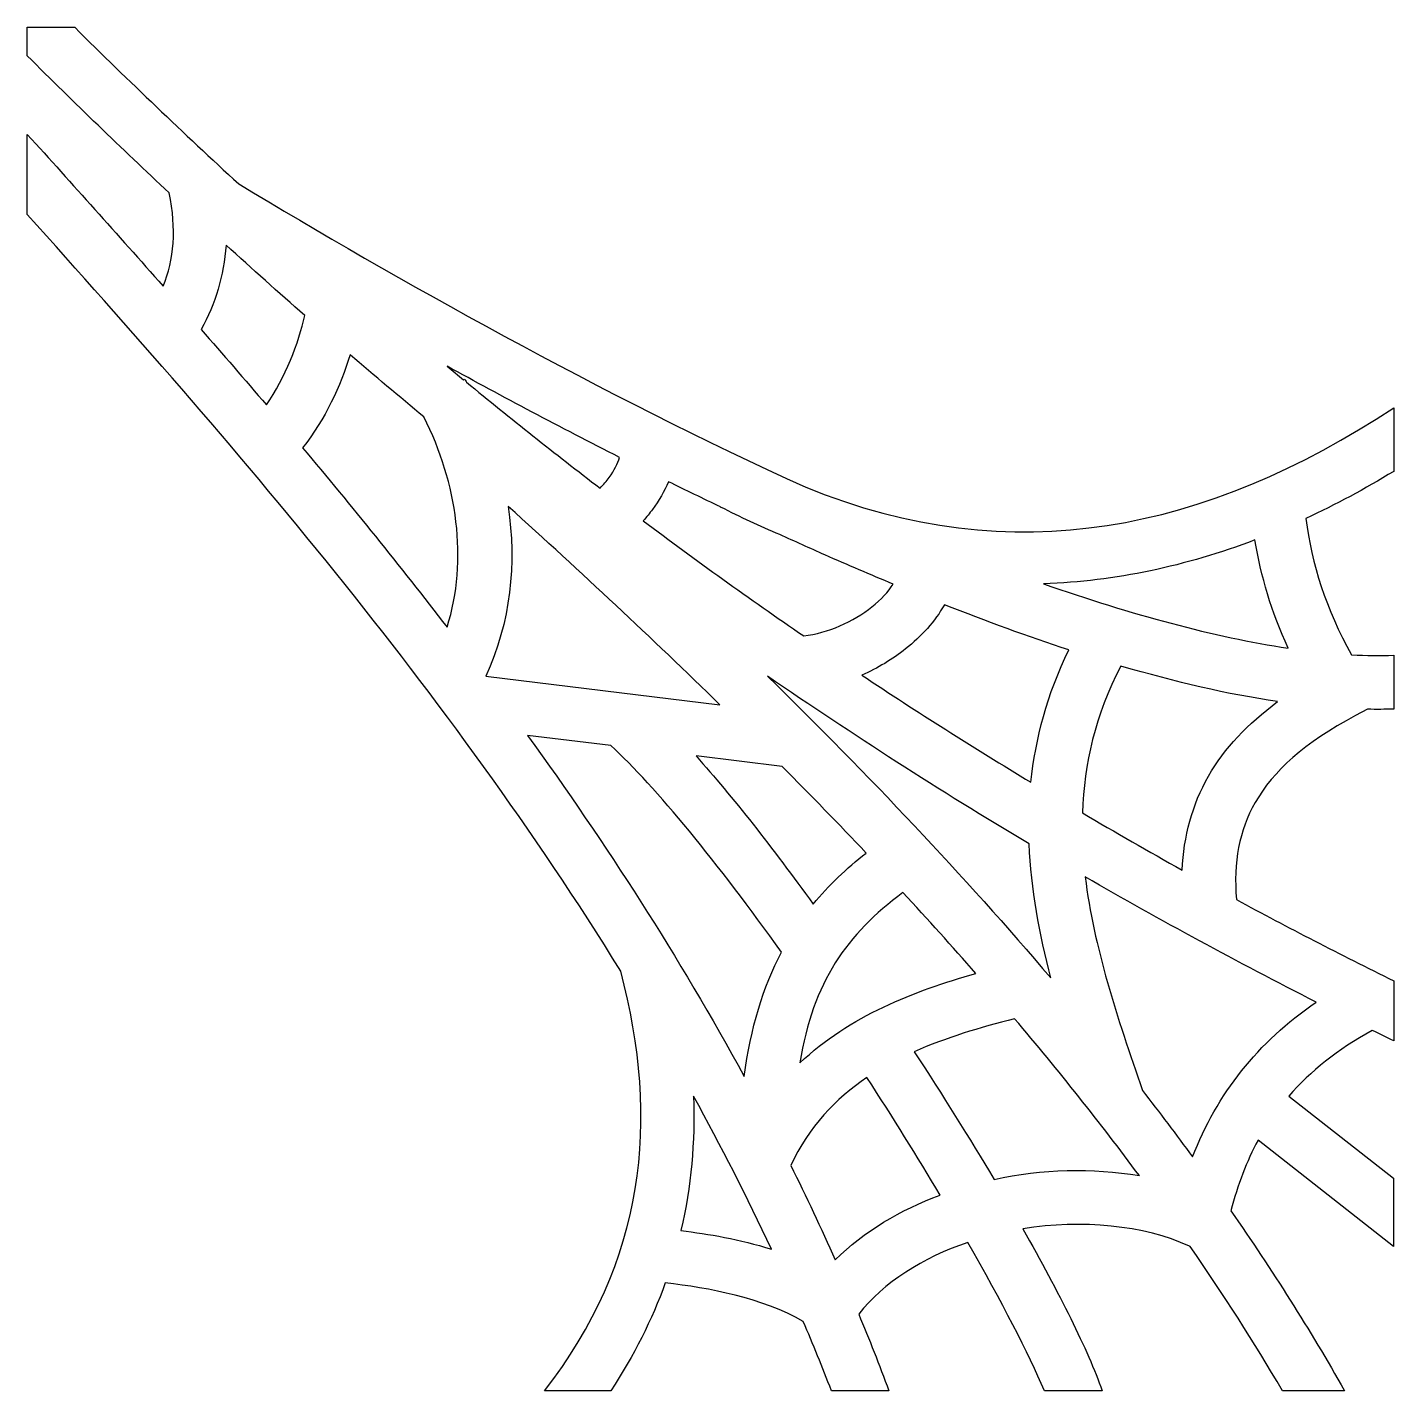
# Model space of a CAD drawing. Header units: centimetres. Extents: x -9.9 to 10.1, y -9.9 to 10.1.
import ezdxf

# ---------------------------------------------------------------- set-up
doc = ezdxf.new("R2010")
doc.units = ezdxf.units.CM
doc.header["$MEASUREMENT"] = 0
doc.layers.add('Layer 1', color=7, linetype='Continuous')

msp = doc.modelspace()

# ---------------------------------------------------------------- linework, layer by layer
at = {"layer": 'Layer 1'}
for points, knots in [([(-9.891, 10.05048), (-9.891, 10.05048), (-9.891, 9.63141), (-9.891, 9.63141), (-9.891, 9.63141), (-9.20063, 8.94395), (-8.50798, 8.27369), (-7.81035, 7.62186), (-7.81035, 7.62186), (-7.70185, 7.08772), (-7.73761, 6.64542), (-7.89991, 6.25402), (-7.89991, 6.25402), (-8.57122, 7.01431), (-9.23706, 7.75562), (-9.89108, 8.47973), (-9.89108, 8.47973), (-9.89108, 8.47973), (-9.891, 7.30295), (-9.891, 7.30295), (-9.891, 7.30295), (-6.90213, 3.98096), (-3.7287, 0.31972), (-1.18993, -3.7938), (-1.18993, -3.7938), (-0.60801, -5.99653), (-0.83121, -8.05572), (-2.30738, -9.94762), (-2.30738, -9.94762), (-2.30738, -9.94762), (-1.33618, -9.94763), (-1.33618, -9.94763), (-1.33618, -9.94763), (-0.99534, -9.43529), (-0.73158, -8.90705), (-0.5376, -8.3676), (-0.5376, -8.3676), (0.10407, -8.44013), (0.88704, -8.58569), (1.48773, -8.93168), (1.48773, -8.93168), (1.63009, -9.26751), (1.7673, -9.60637), (1.89887, -9.94763), (1.89887, -9.94763), (1.89887, -9.94763), (2.74223, -9.94763), (2.74223, -9.94763), (2.74223, -9.94763), (2.60118, -9.56947), (2.45389, -9.19476), (2.29947, -8.8236), (2.29947, -8.8236), (2.66464, -8.36144), (3.23889, -7.99812), (3.89932, -7.77202), (3.89932, -7.77202), (4.39648, -8.64076), (4.79358, -9.40847), (5.022, -9.94763), (5.022, -9.94763), (5.022, -9.94763), (5.87062, -9.94763), (5.87062, -9.94763), (5.87062, -9.94763), (5.65628, -9.34699), (5.24038, -8.51527), (4.70569, -7.57307), (4.70569, -7.57307), (5.5719, -7.43463), (6.47674, -7.52019), (7.14878, -7.82734), (7.14878, -7.82734), (7.14878, -7.82734), (7.16202, -7.83396), (7.16202, -7.83396), (7.16202, -7.83396), (7.64526, -8.53281), (8.09646, -9.23689), (8.51266, -9.94767), (8.51266, -9.94767), (8.51266, -9.94767), (9.42193, -9.94768), (9.42193, -9.94768), (9.42193, -9.94768), (8.9179, -9.05625), (8.36069, -8.17776), (7.75764, -7.30957), (7.75764, -7.30957), (7.85825, -6.92584), (7.98805, -6.5831), (8.15554, -6.2738), (8.15554, -6.2738), (8.15554, -6.2738), (10.14401, -7.83275), (10.14401, -7.83275), (10.14401, -7.83275), (10.14401, -7.83275), (10.14401, -6.83121), (10.14401, -6.83121), (10.14401, -6.83121), (10.14401, -6.83121), (8.60488, -5.62546), (8.60488, -5.62546), (8.60488, -5.62546), (8.92177, -5.26079), (9.32216, -4.94706), (9.83041, -4.66217), (9.83041, -4.66217), (9.93456, -4.71361), (10.03939, -4.76422), (10.14406, -4.81503), (10.14406, -4.81503), (10.14406, -4.81503), (10.14406, -3.93612), (10.14406, -3.93612), (10.14406, -3.93612), (9.36218, -3.54936), (8.59397, -3.15251), (7.83798, -2.74487), (7.83798, -2.74487), (7.79353, -2.18986), (7.87914, -1.73402), (8.11334, -1.3217), (8.11334, -1.3217), (8.37352, -0.86384), (8.83424, -0.44191), (9.58399, -0.04612), (9.58399, -0.04612), (9.58399, -0.04612), (9.76067, 0.04749), (9.76067, 0.04749), (9.76067, 0.04749), (9.89034, 0.0453), (10.01823, 0.04622), (10.14406, 0.05002), (10.14406, 0.05002), (10.14406, 0.05002), (10.14406, 0.8394), (10.14406, 0.8394), (10.14406, 0.8394), (9.94671, 0.83324), (9.74127, 0.83552), (9.52735, 0.84733), (9.52735, 0.84733), (9.14733, 1.51527), (8.94687, 2.1763), (8.85663, 2.84634), (8.85663, 2.84634), (9.29096, 3.04782), (9.72065, 3.2789), (10.14414, 3.53684), (10.14414, 3.53684), (10.14414, 3.53684), (10.14414, 4.4698), (10.14414, 4.4698), (10.14414, 4.4698), (7.39875, 2.65826), (4.55849, 2.0658), (1.52206, 3.3036), (1.52206, 3.3036), (-1.4765, 4.66984), (-4.49472, 6.36765), (-6.79026, 7.75232), (-6.79026, 7.75232), (-7.59706, 8.4946), (-8.39905, 9.25995), (-9.19653, 10.05047), (-9.19653, 10.05047), (-9.19653, 10.05047), (-9.891, 10.05048), (-9.891, 10.05048)], [0, 0, 0, 0, 0.02272727, 0.02272727, 0.02272727, 0.02272727, 0.04545455, 0.04545455, 0.04545455, 0.04545455, 0.06818182, 0.06818182, 0.06818182, 0.06818182, 0.09090909, 0.09090909, 0.09090909, 0.09090909, 0.11363636, 0.11363636, 0.11363636, 0.11363636, 0.13636364, 0.13636364, 0.13636364, 0.13636364, 0.15909091, 0.15909091, 0.15909091, 0.15909091, 0.18181818, 0.18181818, 0.18181818, 0.18181818, 0.20454545, 0.20454545, 0.20454545, 0.20454545, 0.22727273, 0.22727273, 0.22727273, 0.22727273, 0.25, 0.25, 0.25, 0.25, 0.27272727, 0.27272727, 0.27272727, 0.27272727, 0.29545455, 0.29545455, 0.29545455, 0.29545455, 0.31818182, 0.31818182, 0.31818182, 0.31818182, 0.34090909, 0.34090909, 0.34090909, 0.34090909, 0.36363636, 0.36363636, 0.36363636, 0.36363636, 0.38636364, 0.38636364, 0.38636364, 0.38636364, 0.40909091, 0.40909091, 0.40909091, 0.40909091, 0.43181818, 0.43181818, 0.43181818, 0.43181818, 0.45454545, 0.45454545, 0.45454545, 0.45454545, 0.47727273, 0.47727273, 0.47727273, 0.47727273, 0.5, 0.5, 0.5, 0.5, 0.52272727, 0.52272727, 0.52272727, 0.52272727, 0.54545455, 0.54545455, 0.54545455, 0.54545455, 0.56818182, 0.56818182, 0.56818182, 0.56818182, 0.59090909, 0.59090909, 0.59090909, 0.59090909, 0.61363636, 0.61363636, 0.61363636, 0.61363636, 0.63636364, 0.63636364, 0.63636364, 0.63636364, 0.65909091, 0.65909091, 0.65909091, 0.65909091, 0.68181818, 0.68181818, 0.68181818, 0.68181818, 0.70454545, 0.70454545, 0.70454545, 0.70454545, 0.72727273, 0.72727273, 0.72727273, 0.72727273, 0.75, 0.75, 0.75, 0.75, 0.77272727, 0.77272727, 0.77272727, 0.77272727, 0.79545455, 0.79545455, 0.79545455, 0.79545455, 0.81818182, 0.81818182, 0.81818182, 0.81818182, 0.84090909, 0.84090909, 0.84090909, 0.84090909, 0.86363636, 0.86363636, 0.86363636, 0.86363636, 0.88636364, 0.88636364, 0.88636364, 0.88636364, 0.90909091, 0.90909091, 0.90909091, 0.90909091, 0.93181818, 0.93181818, 0.93181818, 0.93181818, 0.95454545, 0.95454545, 0.95454545, 0.95454545, 1, 1, 1, 1]), ([(-6.97749, 6.85626), (-6.59359, 6.50711), (-6.20885, 6.16209), (-5.82179, 5.82314), (-5.82179, 5.82314), (-5.91203, 5.41774), (-6.1079, 4.91653), (-6.38444, 4.51066), (-6.38444, 4.51066), (-6.70336, 4.88494), (-7.02328, 5.25459), (-7.3425, 5.6201), (-7.3425, 5.6201), (-7.13364, 5.99354), (-7.00895, 6.40885), (-6.97745, 6.85621), (-6.97745, 6.85621), (-6.97745, 6.85621), (-6.97749, 6.85626), (-6.97749, 6.85626)], [0, 0, 0, 0, 0.16666667, 0.16666667, 0.16666667, 0.16666667, 0.33333333, 0.33333333, 0.33333333, 0.33333333, 0.5, 0.5, 0.5, 0.5, 0.66666667, 0.66666667, 0.66666667, 0.66666667, 1, 1, 1, 1]), ([(-5.15765, 5.2473), (-4.79855, 4.93981), (-4.43826, 4.63578), (-4.07575, 4.33672), (-4.07575, 4.33672), (-3.58508, 3.35682), (-3.42544, 2.24485), (-3.73579, 1.25053), (-3.73579, 1.25053), (-4.42886, 2.15208), (-5.13897, 3.02943), (-5.85473, 3.88341), (-5.85473, 3.88341), (-5.52139, 4.30087), (-5.29778, 4.78952), (-5.15769, 5.24729), (-5.15769, 5.24729), (-5.15769, 5.24729), (-5.15765, 5.2473), (-5.15765, 5.2473)], [0, 0, 0, 0, 0.16666667, 0.16666667, 0.16666667, 0.16666667, 0.33333333, 0.33333333, 0.33333333, 0.33333333, 0.5, 0.5, 0.5, 0.5, 0.66666667, 0.66666667, 0.66666667, 0.66666667, 1, 1, 1, 1]), ([(-3.73574, 5.07989), (-2.92063, 4.63152), (-2.07264, 4.18062), (-1.20701, 3.74241), (-1.20701, 3.74241), (-1.23412, 3.65428), (-1.28207, 3.55), (-1.35856, 3.44597), (-1.35856, 3.44597), (-1.39778, 3.39242), (-1.44344, 3.3403), (-1.49291, 3.29037), (-1.49291, 3.29037), (-2.15208, 3.79537), (-2.80442, 4.31404), (-3.45111, 4.84536), (-3.45111, 4.84536), (-3.45937, 4.86075), (-3.46772, 4.87614), (-3.47616, 4.89149), (-3.47616, 4.89149), (-3.47616, 4.89149), (-3.49459, 4.88095), (-3.49459, 4.88095), (-3.49459, 4.88095), (-3.57513, 4.94715), (-3.65542, 5.01327), (-3.73579, 5.07998), (-3.73579, 5.07998), (-3.73579, 5.07998), (-3.73574, 5.07989), (-3.73574, 5.07989)], [0, 0, 0, 0, 0.11111111, 0.11111111, 0.11111111, 0.11111111, 0.22222222, 0.22222222, 0.22222222, 0.22222222, 0.33333333, 0.33333333, 0.33333333, 0.33333333, 0.44444444, 0.44444444, 0.44444444, 0.44444444, 0.55555556, 0.55555556, 0.55555556, 0.55555556, 0.66666667, 0.66666667, 0.66666667, 0.66666667, 0.77777778, 0.77777778, 0.77777778, 0.77777778, 1, 1, 1, 1]), ([(-0.49016, 3.38529), (-0.2358, 3.26014), (0.01965, 3.13692), (0.27544, 3.01506), (0.27544, 3.01506), (0.27544, 3.01506), (0.27544, 3.01379), (0.27544, 3.01379), (0.27544, 3.01379), (0.5648, 2.86359), (0.85331, 2.72958), (1.14127, 2.6105), (1.14127, 2.6105), (1.36278, 2.5093), (1.58403, 2.40894), (1.80542, 2.31136), (1.80542, 2.31136), (2.1404, 2.16377), (2.4742, 2.02124), (2.80691, 1.8831), (2.80691, 1.8831), (2.73206, 1.7722), (2.6277, 1.65569), (2.49457, 1.54972), (2.49457, 1.54972), (2.22014, 1.33129), (1.84695, 1.16532), (1.49308, 1.12408), (1.49308, 1.12408), (0.69779, 1.66961), (-0.08653, 2.2315), (-0.8604, 2.8108), (-0.8604, 2.8108), (-0.81182, 2.8652), (-0.76582, 2.9217), (-0.72335, 2.97947), (-0.72335, 2.97947), (-0.63016, 3.10631), (-0.54949, 3.24243), (-0.49016, 3.38534), (-0.49016, 3.38534), (-0.49016, 3.38534), (-0.49016, 3.38529), (-0.49016, 3.38529)], [0, 0, 0, 0, 0.08333333, 0.08333333, 0.08333333, 0.08333333, 0.16666667, 0.16666667, 0.16666667, 0.16666667, 0.25, 0.25, 0.25, 0.25, 0.33333333, 0.33333333, 0.33333333, 0.33333333, 0.41666667, 0.41666667, 0.41666667, 0.41666667, 0.5, 0.5, 0.5, 0.5, 0.58333333, 0.58333333, 0.58333333, 0.58333333, 0.66666667, 0.66666667, 0.66666667, 0.66666667, 0.75, 0.75, 0.75, 0.75, 0.83333333, 0.83333333, 0.83333333, 0.83333333, 1, 1, 1, 1]), ([(-2.83976, 3.02294), (-1.7727, 2.05873), (-0.73406, 1.09009), (0.2649, 0.11335), (0.2649, 0.11335), (0.2649, 0.11335), (-3.16778, 0.53242), (-3.16778, 0.53242), (-3.16778, 0.53242), (-2.80438, 1.32623), (-2.71722, 2.18625), (-2.83971, 3.02299), (-2.83971, 3.02299), (-2.83971, 3.02299), (-2.83976, 3.02294), (-2.83976, 3.02294)], [0, 0, 0, 0, 0.2, 0.2, 0.2, 0.2, 0.4, 0.4, 0.4, 0.4, 0.6, 0.6, 0.6, 0.6, 1, 1, 1, 1]), ([(8.10949, 2.53143), (8.19834, 2.0042), (8.35238, 1.47415), (8.59569, 0.9449), (8.59569, 0.9449), (7.51805, 1.10628), (6.29796, 1.43793), (5.01015, 1.8871), (5.01015, 1.8871), (6.06452, 1.92366), (7.09945, 2.14711), (8.1095, 2.53143), (8.1095, 2.53143), (8.1095, 2.53143), (8.10949, 2.53143), (8.10949, 2.53143)], [0, 0, 0, 0, 0.2, 0.2, 0.2, 0.2, 0.4, 0.4, 0.4, 0.4, 0.6, 0.6, 0.6, 0.6, 1, 1, 1, 1]), ([(3.55535, 1.58012), (4.17408, 1.33647), (4.78412, 1.11303), (5.38173, 0.91724), (5.38173, 0.91724), (5.0621, 0.26608), (4.89073, -0.38153), (4.82562, -1.02375), (4.82562, -1.02375), (3.98534, -0.51571), (3.15897, 0.00671), (2.34564, 0.54701), (2.34564, 0.54701), (2.57866, 0.64872), (2.79515, 0.78104), (2.98609, 0.93306), (2.98609, 0.93306), (3.21759, 1.11725), (3.42, 1.33408), (3.55536, 1.58009), (3.55536, 1.58009), (3.55536, 1.58009), (3.55535, 1.58012), (3.55535, 1.58012)], [0, 0, 0, 0, 0.14285714, 0.14285714, 0.14285714, 0.14285714, 0.28571429, 0.28571429, 0.28571429, 0.28571429, 0.42857143, 0.42857143, 0.42857143, 0.42857143, 0.57142857, 0.57142857, 0.57142857, 0.57142857, 0.71428571, 0.71428571, 0.71428571, 0.71428571, 1, 1, 1, 1]), ([(6.14472, 0.68135), (6.94456, 0.44711), (7.71535, 0.26684), (8.44287, 0.15952), (8.44287, 0.15952), (8.00205, -0.16505), (7.6599, -0.52487), (7.42814, -0.93284), (7.42814, -0.93284), (7.18778, -1.356), (7.06634, -1.81934), (7.04336, -2.31123), (7.04336, -2.31123), (6.55008, -2.03705), (6.06266, -1.75706), (5.57941, -1.47314), (5.57941, -1.47314), (5.60345, -0.75628), (5.76832, -0.04095), (6.14471, 0.68139), (6.14471, 0.68139), (6.14471, 0.68139), (6.14472, 0.68135), (6.14472, 0.68135)], [0, 0, 0, 0, 0.14285714, 0.14285714, 0.14285714, 0.14285714, 0.28571429, 0.28571429, 0.28571429, 0.28571429, 0.42857143, 0.42857143, 0.42857143, 0.42857143, 0.57142857, 0.57142857, 0.57142857, 0.57142857, 0.71428571, 0.71428571, 0.71428571, 0.71428571, 1, 1, 1, 1]), ([(0.96459, 0.5325), (2.21255, -0.32646), (3.48817, -1.14612), (4.79926, -1.92779), (4.79926, -1.92779), (4.82625, -2.59122), (4.94845, -3.24765), (5.11678, -3.89383), (5.11678, -3.89383), (3.8412, -2.39265), (2.44493, -0.92057), (0.96458, 0.53254), (0.96458, 0.53254), (0.96458, 0.53254), (0.96459, 0.5325), (0.96459, 0.5325)], [0, 0, 0, 0, 0.2, 0.2, 0.2, 0.2, 0.4, 0.4, 0.4, 0.4, 0.6, 0.6, 0.6, 0.6, 1, 1, 1, 1]), ([(-2.55517, -0.33595), (-2.55517, -0.33595), (-1.33356, -0.4848), (-1.33356, -0.4848), (-1.33356, -0.4848), (-0.67658, -1.08835), (0.24243, -2.22212), (1.16755, -3.51562), (1.16755, -3.51562), (0.89742, -4.0288), (0.71509, -4.62717), (0.62198, -5.33812), (0.62198, -5.33812), (-0.33203, -3.59047), (-1.41009, -1.92623), (-2.55512, -0.3359), (-2.55512, -0.3359), (-2.55512, -0.3359), (-2.55517, -0.33595), (-2.55517, -0.33595)], [0, 0, 0, 0, 0.16666667, 0.16666667, 0.16666667, 0.16666667, 0.33333333, 0.33333333, 0.33333333, 0.33333333, 0.5, 0.5, 0.5, 0.5, 0.66666667, 0.66666667, 0.66666667, 0.66666667, 1, 1, 1, 1]), ([(-0.08564, -0.63766), (-0.08564, -0.63766), (1.17805, -0.79183), (1.17805, -0.79183), (1.17805, -0.79183), (1.59678, -1.21402), (2.00817, -1.637), (2.41011, -2.06218), (2.41011, -2.06218), (2.11776, -2.28753), (1.85784, -2.53459), (1.63266, -2.81066), (1.63266, -2.81066), (1.03598, -1.98615), (0.44985, -1.23636), (-0.08568, -0.63774), (-0.08568, -0.63774), (-0.08568, -0.63774), (-0.08564, -0.63766), (-0.08564, -0.63766)], [0, 0, 0, 0, 0.16666667, 0.16666667, 0.16666667, 0.16666667, 0.33333333, 0.33333333, 0.33333333, 0.33333333, 0.5, 0.5, 0.5, 0.5, 0.66666667, 0.66666667, 0.66666667, 0.66666667, 1, 1, 1, 1]), ([(5.6215, -2.41138), (6.72386, -3.04854), (7.85176, -3.65955), (9.00809, -4.2483), (9.00809, -4.2483), (8.14479, -4.83949), (7.55599, -5.59008), (7.19487, -6.51879), (7.19487, -6.51879), (6.95578, -6.19211), (6.71112, -5.86738), (6.45954, -5.54366), (6.45954, -5.54366), (6.09015, -4.47091), (5.7434, -3.43509), (5.62145, -2.4113), (5.62145, -2.4113), (5.62145, -2.4113), (5.6215, -2.41138), (5.6215, -2.41138)], [0, 0, 0, 0, 0.16666667, 0.16666667, 0.16666667, 0.16666667, 0.33333333, 0.33333333, 0.33333333, 0.33333333, 0.5, 0.5, 0.5, 0.5, 0.66666667, 0.66666667, 0.66666667, 0.66666667, 1, 1, 1, 1]), ([(2.9491, -2.64064), (3.31284, -3.03478), (3.66916, -3.43078), (4.01646, -3.82792), (4.01646, -3.82792), (3.11154, -4.08417), (2.16798, -4.44964), (1.43629, -5.14044), (1.43629, -5.14044), (1.63047, -3.94869), (2.12038, -3.25321), (2.94907, -2.64072), (2.94907, -2.64072), (2.94907, -2.64072), (2.9491, -2.64064), (2.9491, -2.64064)], [0, 0, 0, 0, 0.2, 0.2, 0.2, 0.2, 0.4, 0.4, 0.4, 0.4, 0.6, 0.6, 0.6, 0.6, 1, 1, 1, 1]), ([(4.58577, -4.49089), (5.22989, -5.25211), (5.84082, -6.01906), (6.41481, -6.79301), (6.41481, -6.79301), (5.72663, -6.6741), (4.98953, -6.69737), (4.28406, -6.84833), (4.28406, -6.84833), (3.92479, -6.24491), (3.52989, -5.61239), (3.11516, -4.97582), (3.11516, -4.97582), (3.57622, -4.77088), (4.07731, -4.6222), (4.58577, -4.49089)], [0, 0, 0, 0, 0.2, 0.2, 0.2, 0.2, 0.4, 0.4, 0.4, 0.4, 0.6, 0.6, 0.6, 0.6, 1, 1, 1, 1]), ([(2.42069, -5.35407), (2.79818, -5.93422), (3.15998, -6.51959), (3.49336, -7.07895), (3.49336, -7.07895), (2.91157, -7.29552), (2.37747, -7.6101), (1.95549, -8.02899), (1.95549, -8.02899), (1.74739, -7.56211), (1.53002, -7.09986), (1.30324, -6.64411), (1.30324, -6.64411), (1.56902, -6.07737), (1.95743, -5.66636), (2.42069, -5.35402), (2.42069, -5.35402), (2.42069, -5.35402), (2.42069, -5.35407), (2.42069, -5.35407)], [0, 0, 0, 0, 0.16666667, 0.16666667, 0.16666667, 0.16666667, 0.33333333, 0.33333333, 0.33333333, 0.33333333, 0.5, 0.5, 0.5, 0.5, 0.66666667, 0.66666667, 0.66666667, 0.66666667, 1, 1, 1, 1]), ([(-0.12119, -5.62816), (0.28236, -6.36222), (0.66431, -7.10961), (1.01861, -7.87221), (1.01861, -7.87221), (0.55687, -7.72479), (0.09492, -7.64788), (-0.30842, -7.59947), (-0.30842, -7.59947), (-0.15619, -6.95304), (-0.09851, -6.29416), (-0.12119, -5.62812), (-0.12119, -5.62812), (-0.12119, -5.62812), (-0.12119, -5.62816), (-0.12119, -5.62816)], [0, 0, 0, 0, 0.2, 0.2, 0.2, 0.2, 0.4, 0.4, 0.4, 0.4, 0.6, 0.6, 0.6, 0.6, 1, 1, 1, 1])]:
    msp.add_open_spline(points, degree=3, knots=knots, dxfattribs=at)

doc.saveas('drawing.dxf')
